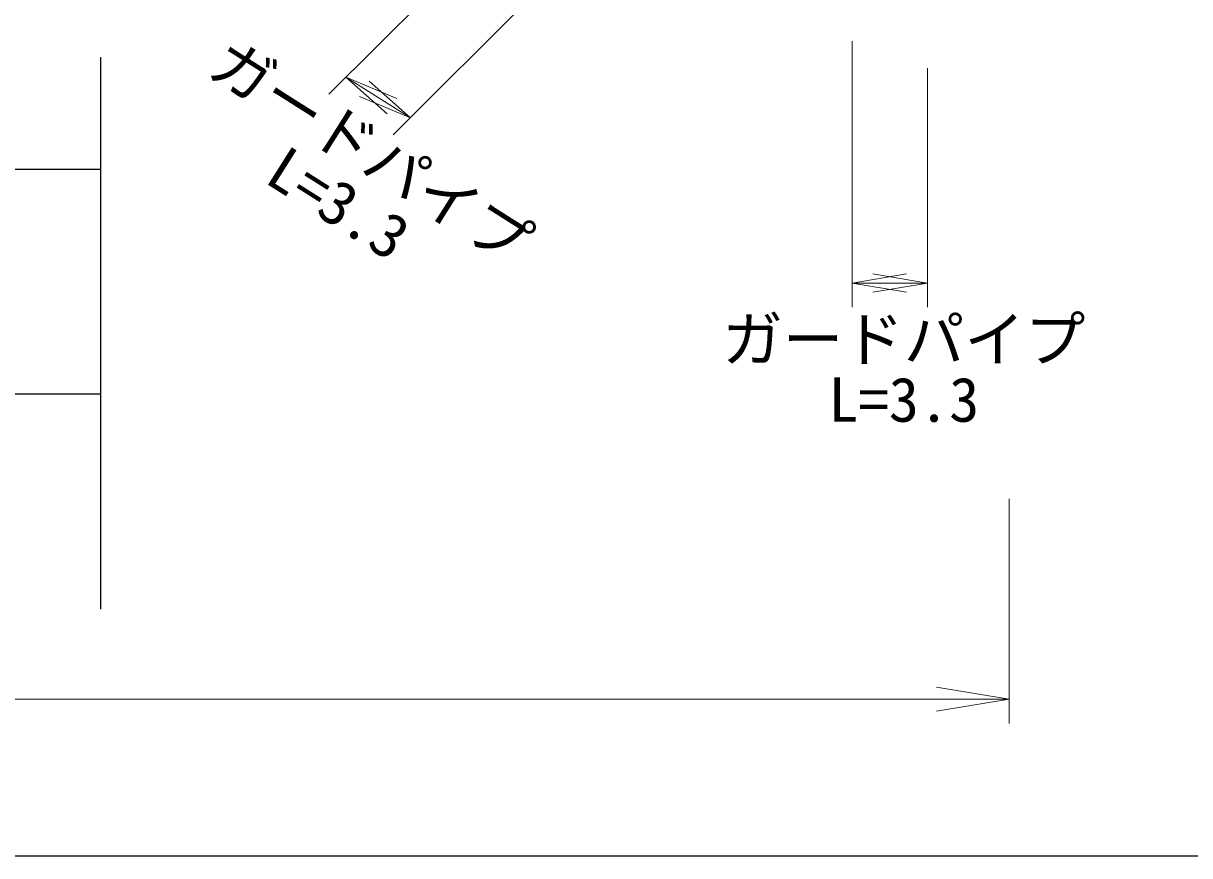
# Model space of a CAD drawing. Units: millimetres, scale not verified. Extents: x 40000 to 680000, y 20000 to 380000.
# Drawn here: x 302870 to 351052, y 205000 to 239395 of the extents above; entities that cross this region are included whole.
import ezdxf
from ezdxf.enums import TextEntityAlignment as Align

# ---------------------------------------------------------------- set-up
doc = ezdxf.new("R2010")
doc.units = ezdxf.units.MM
doc.header["$LTSCALE"] = 1000
for name, color, linetype, lineweight in [('M-STR-HTXT', 7, 'Continuous', 13), ('M-STR-STRC', 7, 'Continuous', 25), ('M-TTL-BAND', 7, 'Continuous', 25)]:
    doc.layers.add(name, color=color, linetype=linetype, lineweight=lineweight)
doc.styles.add('ＭＳ ゴシック', font='')
doc.styles.get('ＭＳ ゴシック').set_extended_font_data('MS Gothic')

# ---------------------------------------------------------------- blocks, each defined once
blk = doc.blocks.new('open_arrow')
at = {"color": 0, "linetype": 'Continuous', "lineweight": -2}
blk.add_lwpolyline([(7.5, 1.25), (0, 0), (7.5, -1.25)], dxfattribs=at)

msp = doc.modelspace()

# ---------------------------------------------------------------- linework, layer by layer
at = {"layer": 'M-STR-HTXT'}
for p, q in [((324601, 245578), (315492, 236469)), ((325929, 242557), (318155, 234783)), ((337108, 238652), (337108, 227663)), ((340218, 237548), (340218, 227663)), ((316199, 237176), (318862, 235490)), ((337108, 228663), (340218, 228663)), ((343593, 219745), (343593, 210466)), ((231168, 211466), (343593, 211466))]:
    msp.add_line(p, q, dxfattribs=at)
at = {"layer": 'M-STR-STRC'}
for p, q in [((306059, 237990), (306059, 215193)), ((306059, 233349), (302121, 233349)), ((306059, 224066), (302121, 224066))]:
    msp.add_line(p, q, dxfattribs=at)
at = {"layer": 'M-TTL-BAND'}
msp.add_line((40000, 205000), (579000, 205000), dxfattribs=at)

# ---------------------------------------------------------------- block references
at = {"layer": 'M-STR-HTXT'}
for p, xscale, yscale, rotation in [((316199, 237176), 300, 300, 327.7), ((318862, 235490), 300, 300, 147.7), ((340218, 228663), 300, 300, 180), ((343593, 211466), 400, 400, 180)]:
    msp.add_blockref('open_arrow', p, dxfattribs=dict(at, xscale=xscale, yscale=yscale, rotation=rotation))
at = {"layer": 'M-STR-HTXT', "xscale": 300, "yscale": 300}
msp.add_blockref('open_arrow', (337108, 228663), dxfattribs=at)

# ---------------------------------------------------------------- texts
at = {"layer": 'M-STR-HTXT', "style": 'ＭＳ ゴシック'}
for s, p in [('ガードパイプ', (316447, 232836)), ('L=3.3', (315110, 230723))]:
    msp.add_text(s, height=1833, rotation=327.672, dxfattribs=at).set_placement(p, align=Align.BOTTOM_CENTER)
for s, p in [('ガードパイプ', (339245, 224879)), ('L=3.3', (339245, 222379))]:
    msp.add_text(s, height=1833, dxfattribs=at).set_placement(p, align=Align.BOTTOM_CENTER)

doc.saveas('drawing.dxf')
